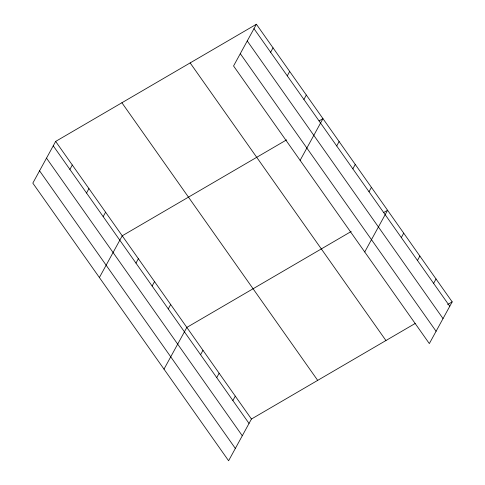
<?xml version="1.0" encoding="UTF-8"?>
<svg xmlns="http://www.w3.org/2000/svg" width="485" height="485" viewBox="0 0 485 485"><rect width="100%" height="100%" fill="white"/><g stroke="black" fill="none" stroke-linecap="round" stroke-linejoin="round"><path stroke-width="0.73" d="M256.395 24.25L233.558 65.966L429.34 343.586L452.178 301.87L256.395 24.25L55.66 141.414L32.822 183.13L228.605 460.75L251.442 419.034L415.16 323.477M69.888 169.417L72.301 165.015M86.53 193.012L88.943 188.61M103.172 216.607L105.584 212.206M99.389 277.523L122.226 235.807L286.593 139.868M135.964 263.112L138.377 258.711M270.63 52.247L273.037 47.845M152.12 286.017L154.527 281.615M287.272 75.848L289.678 71.447M168.271 308.921L170.678 304.519M303.913 99.443L306.32 95.042M163.997 369.133L186.834 327.423L351.201 231.484M300.124 160.353L322.962 118.643L319.069 120.917M200.572 354.729L202.985 350.322M336.705 145.949L339.118 141.547M216.728 377.627L219.135 373.226M352.856 168.853L355.269 164.445M232.879 400.531L235.292 396.13M369.012 191.751L371.419 187.349M364.732 251.97L387.57 210.254L383.677 212.533M401.313 237.559L403.726 233.158M417.464 260.463L419.877 256.062M433.62 283.367L436.027 278.966M447.637 304.525L452.178 301.87M253.988 28.651L449.771 306.271M247.247 40.964L443.029 318.584M240.299 53.653L436.082 331.273M190.15 62.917L385.939 340.537M121.905 102.753L317.687 380.373M55.66 141.414L251.442 419.034M53.247 145.815L249.029 423.435M46.505 158.128L242.288 435.748M39.564 170.817L235.346 448.437"/></g></svg>
